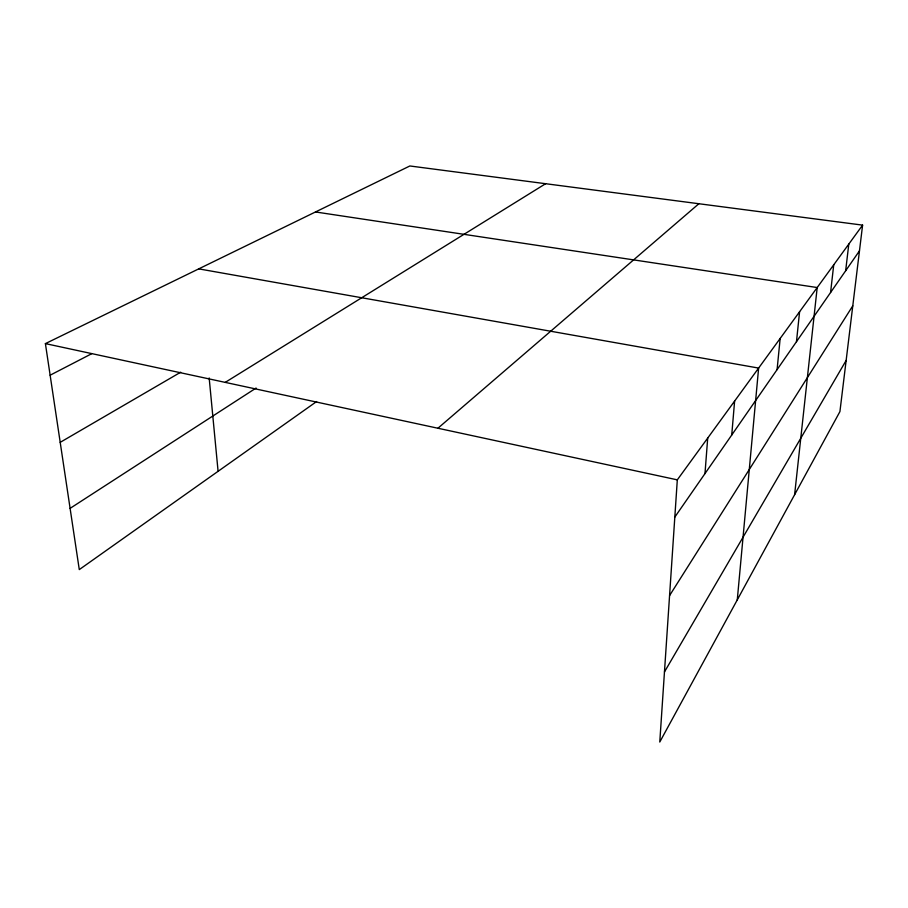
<?xml version="1.0" encoding="UTF-8"?>
<svg xmlns="http://www.w3.org/2000/svg" width="908" height="908" viewBox="0 0 908 908"><rect width="100%" height="100%" fill="white"/><g stroke="black" fill="none" stroke-linecap="round" stroke-linejoin="round"><path stroke-width="1.36" d="M862.6 225.127L677.311 479.855L659.775 742.029L839.923 411.596L862.6 225.127L409.86 165.971L45.4 343.61L79.28 569.6L316.631 401.529M704.983 473.601L707.707 438.076M731.735 435.023L734.617 401.075M737.273 599.882L758.623 368.081L198.738 268.87M777.089 369.635L780.154 338.48M796.475 341.68L799.585 311.762M794.614 494.712L817.2 287.541L315.496 211.961M830.582 292.501L833.726 264.83M845.654 270.766L848.798 244.116M664.463 671.931L846.143 360.453M669.571 595.58L852.782 305.826M674.814 517.095L859.479 250.835M437.917 428.247L698.876 203.732M70.098 508.366L256.09 388.045M225.218 382.381L545.617 183.711M60.2 442.344L180.692 372.201M50.133 375.208L91.674 353.723M45.4 343.61L677.311 479.855M209.169 377.955L218.09 471.297"/></g></svg>
